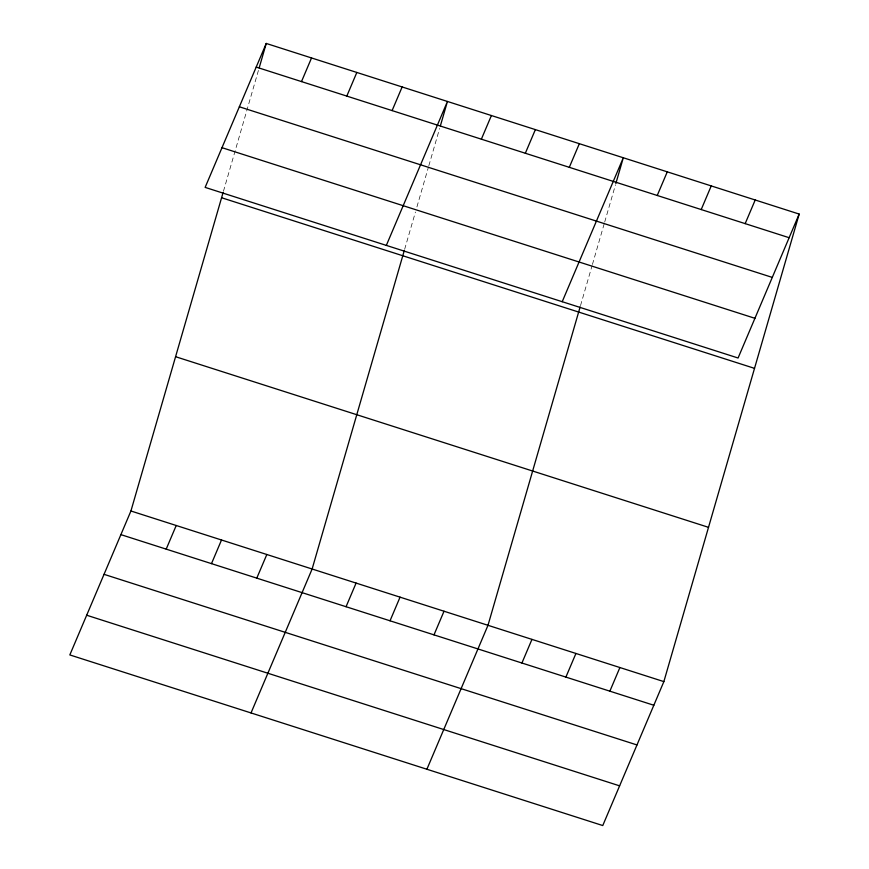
<?xml version="1.0" encoding="UTF-8"?>
<svg xmlns="http://www.w3.org/2000/svg" width="869" height="869" viewBox="0 0 869 869"><rect width="100%" height="100%" fill="white"/><g stroke="black" fill="none" stroke-linecap="round" stroke-linejoin="round"><path stroke-width="0.65" stroke-dasharray="4.34 3.26" d="M223.442 191.31L258.419 70.454M404.639 249.327L415.436 212.036M416.924 206.898L428.46 167.033M428.83 165.751L439.616 128.46M580.514 305.627L592.05 265.773M592.419 264.48L604.324 223.344M604.694 222.051L615.491 184.771"/><path stroke-width="1.3" d="M799.176 214.067L738.074 358.006L205.138 187.389L266.24 43.45L799.176 214.067L663.862 681.611L602.76 825.55L69.824 654.933L130.926 510.994L223.072 192.592M259.168 67.88L266.24 43.45M404.27 250.609L312.123 569.01L251.022 712.938M440.366 125.886L447.437 101.467L386.336 245.395M580.134 306.909L487.987 625.311L426.896 769.25M615.86 183.478L623.301 157.767L562.21 301.706M301.5 81.588L311.536 57.951M346.807 96.09L356.833 72.453M166.196 549.132L176.222 525.495M392.104 110.591L402.141 86.954M211.493 563.633L221.519 539.997M256.789 578.135L266.826 554.498M481.372 139.17L491.398 115.534M525.332 153.248L535.369 129.611M346.058 606.714L356.094 583.077M569.304 167.326L579.341 143.689M390.029 620.792L400.055 597.155M433.989 634.87L444.026 611.233M657.236 195.482L667.273 171.845M701.207 209.559L711.233 185.923M521.921 663.025L531.958 639.388M745.167 223.637L755.204 200M565.893 677.103L575.93 653.466M609.864 691.181L619.89 667.544M256.203 67.087L789.139 237.704M239.355 106.789L772.291 277.407M221.997 147.687L754.922 318.304M221.584 197.741L754.52 368.358M175.581 356.703L708.507 527.331M130.926 510.994L663.862 681.611M120.889 534.631L653.825 705.248M104.041 574.333L636.977 744.95M86.683 615.23L619.619 785.848"/></g></svg>
